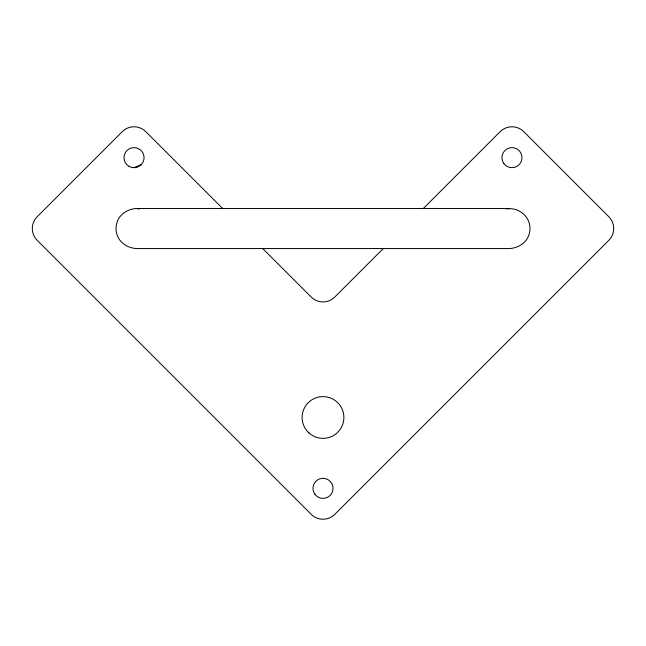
<?xml version="1.0" encoding="UTF-8"?>
<svg xmlns="http://www.w3.org/2000/svg" width="646" height="646" viewBox="0 0 646 646"><rect width="100%" height="100%" fill="white"/><g stroke="black" fill="none" stroke-linecap="round" stroke-linejoin="round"><path stroke-width="0.97" d="M383.272 248.557L334.814 297.015A16.699 16.699 0 0 1 311.186 297.015L262.728 248.557M423.187 208.642L500.157 131.671A16.699 16.699 0 0 1 523.777 131.671L608.807 216.709A16.699 16.699 0 0 1 608.807 240.328L334.814 514.329A16.699 16.699 0 0 1 311.186 514.329L37.193 240.328A16.699 16.699 0 0 1 37.193 216.709L122.223 131.671A16.699 16.699 0 0 1 145.843 131.671L222.813 208.642M134.037 167.677L141.119 164.746M506.69 209.038C515.387 207.237 524.899 212.655 528.412 220.77A19.727 19.727 0 0 1 528.412 236.242C525.279 243.695 517.462 248.096 509.605 248.557L136.395 248.557C128.538 248.096 120.721 243.695 117.588 236.242A19.727 19.727 0 0 1 117.588 220.77C120.729 213.325 128.546 208.924 136.411 208.472L509.589 208.472M136.411 208.472L139.31 209.038M309.079 433.038A20.874 20.874 0 0 0 343.438 421.757A20.874 20.874 0 0 0 316.492 397.645A20.874 20.874 0 0 0 309.079 433.038M129.022 166.337A10.021 10.021 0 0 0 144.058 157.656A10.021 10.021 0 0 0 129.022 148.976A10.021 10.021 0 0 0 129.022 166.337M314.957 494.319A10.021 10.021 0 0 0 332.197 492.325A10.021 10.021 0 0 0 321.845 478.387A10.021 10.021 0 0 0 314.957 494.319M503.92 163.632A10.021 10.021 0 0 0 521.16 161.637A10.021 10.021 0 0 0 510.816 147.7A10.021 10.021 0 0 0 503.92 163.632"/></g></svg>
